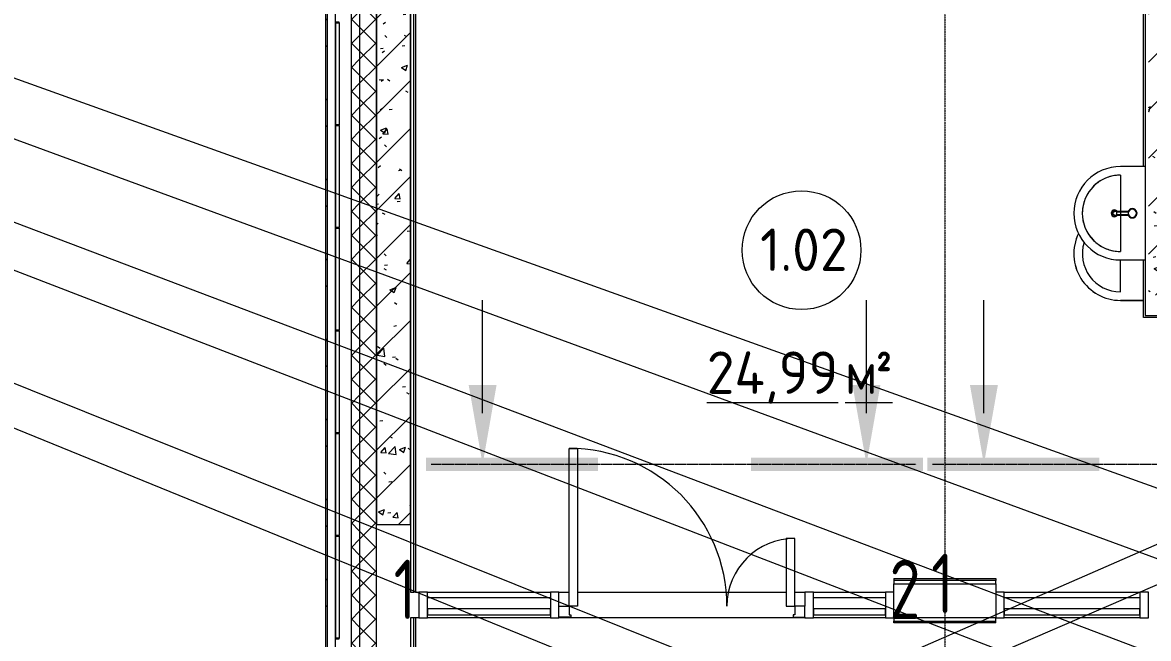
# Model space of a CAD drawing. Header units: millimetres. Extents: x -584918 to 2941280, y 3000189 to 4229862.
# Drawn here: x 165646 to 172282, y 3663408 to 3667038 of the extents above; entities that cross this region are included whole.
import ezdxf

# ---------------------------------------------------------------- set-up
doc = ezdxf.new("R2010")
doc.units = ezdxf.units.MM
doc.linetypes.add('ASVP_Линия разреза', pattern=[20, 0, -10, 0, -10])
doc.linetypes.add('ASVP_Осевая', pattern=[14, 10, -2, 0, -2])
for name, color, linetype, lineweight in [('Витраж', 7, 'Continuous', 0), ('Двери', 7, 'Continuous', 0), ('Линии', 7, 'Continuous', 0), ('Марки помещений', 7, 'Continuous', 0), ('Панели витража', 7, 'Continuous', 0), ('Перекрытие', 7, 'Continuous', 0), ('Разрезы', 7, 'Continuous', 0), ('Сантехника', 7, 'Continuous', 0), ('Стены', 7, 'Continuous', 0), ('Стены внутренние', 7, 'Continuous', 0), ('Стены наружные', 7, 'Continuous', 0), ('Стены несущие', 7, 'Continuous', 0), ('Стены отделка', 7, 'Continuous', 0), ('Стены перегородки', 7, 'Continuous', 0), ('Стены штриховка', 7, 'Continuous', 0), ('экспертиза ДУ', 1, 'Continuous', 0), ('экспертиза условные обозначения', 1, 'Continuous', 0)]:
    doc.layers.add(name, color=color, linetype=linetype, lineweight=lineweight)
doc.styles.add('GOST Common_2', font='', dxfattribs={"height": 500})
doc.styles.add('GOST Common_3', font='', dxfattribs={"width": 0.9, "height": 500})
doc.styles.add('GOST Common_4', font='', dxfattribs={"width": 0.8, "height": 700})
doc.styles.get('GOST Common_2').set_extended_font_data('GOST Common')
doc.styles.get('GOST Common_3').set_extended_font_data('GOST Common')
doc.styles.get('GOST Common_4').set_extended_font_data('GOST Common')
pattern_1 = [(45, (192051.36, 3643581.32), (-141.4214, 141.4214), [])]
pattern_2 = [(50, (192051.36, 3643581.32), (364.368, -31.8783), [38.1, -419.1]), (355, (192051.36, 3643581.3), (-70.486, 382.1133), [30.48, -335.28]), (100.451, (192081.73, 3643578.66), (293.885, 350.2334), [32.38, -356.18]), (46.184, (192051.36, 3643682.9), (542.1585, -84.086), [57.15, -628.65]), (96.636, (192096.54, 3643675.9), (474.805, 494.8554), [48.57, -534.27]), (351.184, (192051.36, 3643682.9), (474.81, 494.85), [45.72, -502.92]), (21, (192102.16, 3643657.52), (303.2285, -204.5305), [38.1, -419.1]), (326, (192102.16, 3643657.5), (123.604, 368.376), [30.48, -335.28]), (71.451, (192127.43, 3643640.47), (426.834, 163.8427), [32.38, -356.18]), (37.5, (192051.36, 3643581.32), (6.17665, 169.11015), [16.764, -314.452, 16.764, -323.596, -336.55]), (37.5, (192051.36, 3643581.32), (6.17665, 169.11015), [-671.576, 16.764, -319.786]), (7.5, (192051.36, 3643581.32), (133.6389, 200.3615), [16.764, -177.292, 16.764, -306.832, -128.27]), (7.5, (192051.36, 3643581.32), (133.6389, 200.3615), [-517.652, 16.764, -111.506]), (327.5, (191938.08, 3643581.32), (271.1818, -11.45836), [16.764, -110.236, 16.764, -379.476, -525.78]), (327.5, (191938.08, 3643581.32), (271.1818, -11.45836), [-523.24, 16.764, -509.016]), (317.5, (191887.28, 3643581.32), (296.2585, 50.8528), [16.764, -148.336, 16.764, -246.38, -373.38]), (317.5, (191887.28, 3643581.32), (296.2585, 50.8528), [-428.244, 16.764, -356.616])]
pattern_3 = [(45, (192051.36, 3643581.32), (-70.71068, 70.71068), []), (135, (192051.36, 3643581.32), (-70.71068, -70.71068), [])]

# ---------------------------------------------------------------- blocks, each defined once
blk = doc.blocks.new('ADSK_Умывальник_Полукруглый_Керамический_ГОСТ30493-96 - 2-ой величины-V127-АР Этаж 01')
at = {"layer": 'Сантехника', "color": 9, "true_color": 0xe1b7aa}
for p, q in [((-19789.1, 22607.4), (-19934.1, 22607.4)), ((-19934.1, 22557.4), (-19934.1, 22342.3)), ((-19934.1, 22322.4), (-19934.1, 22107.4)), ((-19934.1, 22057.4), (-19789.1, 22057.4))]:
    blk.add_line(p, q, dxfattribs=at)
at = {"layer": 'Сантехника', "color": 9, "true_color": 0xe1b7aa, "flags": 128}
blk.add_lwpolyline([(-19934.1, 22557.4), (-19943.1, 22557.2), (-19952.1, 22556.6), (-19961, 22555.8), (-19969.9, 22554.5), (-19978.8, 22552.9), (-19987.6, 22550.9), (-19996.3, 22548.6), (-20004.9, 22545.9), (-20013.4, 22542.9), (-20021.7, 22539.6), (-20029.9, 22535.9), (-20038, 22531.9), (-20045.9, 22527.6), (-20053.6, 22523), (-20061.1, 22518.1), (-20068.5, 22512.8), (-20075.6, 22507.3), (-20082.5, 22501.5), (-20089.1, 22495.5), (-20095.5, 22489.1), (-20101.6, 22482.5), (-20107.5, 22475.7), (-20113.1, 22468.7), (-20118.4, 22461.4), (-20123.4, 22453.9), (-20128.1, 22446.3), (-20132.5, 22438.4), (-20136.6, 22430.4), (-20140.4, 22422.2), (-20143.8, 22413.9), (-20146.9, 22405.4), (-20149.7, 22396.9), (-20152.1, 22388.2), (-20154.1, 22379.4), (-20155.8, 22370.6), (-20157.2, 22361.7), (-20158.2, 22352.8), (-20158.8, 22343.8), (-20159.1, 22334.8), (-20159, 22325.8), (-20158.6, 22316.8), (-20157.8, 22307.8), (-20156.6, 22298.9), (-20155.1, 22290.1), (-20153.2, 22281.2), (-20151, 22272.5), (-20148.4, 22263.9), (-20145.5, 22255.4), (-20142.3, 22247), (-20138.7, 22238.7), (-20134.8, 22230.6), (-20130.6, 22222.7), (-20126, 22214.9), (-20121.2, 22207.3), (-20116, 22200), (-20110.6, 22192.8), (-20104.8, 22185.8), (-20098.9, 22179.1), (-20092.6, 22172.7), (-20086.1, 22166.5), (-20079.3, 22160.5), (-20072.3, 22154.8), (-20065.1, 22149.5), (-20057.7, 22144.4), (-20050.1, 22139.6), (-20042.3, 22135.1), (-20034.3, 22130.9), (-20026.2, 22127.1), (-20017.9, 22123.6), (-20009.5, 22120.4), (-20000.9, 22117.5), (-19992.3, 22115), (-19983.6, 22112.9), (-19974.7, 22111.1), (-19965.9, 22109.6), (-19956.9, 22108.5), (-19948, 22107.8), (-19939, 22107.4), (-19934.1, 22107.4)], dxfattribs=at)
at = {"layer": 'Сантехника', "color": 9, "true_color": 0xe1b7aa}
for centre, radius, start, end in [((-19934.1, 22332.4), 275, 90, 270), ((-19934.1, 22332.4), 225, 90, 270), ((-19969.1, 22332.4), 20, 90, 270), ((-19969.1, 22332.4), 20, 30, 90), ((-19969.1, 22332.4), 20, 270, 330)]:
    blk.add_arc(centre, radius, start, end, dxfattribs=at)
blk = doc.blocks.new('ADSK_Смеситель_ГОСТ25809-96 - Для умывальника_Однорукояточный-V128-АР Этаж 01')
at = {"layer": 'Сантехника', "color": 253, "true_color": 0xaaaaaa}
for p, q in [((-19970.2, 22342.4), (-19974.1, 22342.4)), ((-19974.1, 22322.4), (-19970.2, 22322.4)), ((-19947.5, 22342.4), (-19970.2, 22342.4)), ((-19970.2, 22322.4), (-19947.5, 22322.4)), ((-19934.4, 22338.4), (-19955.1, 22338.4)), ((-19955.1, 22337.4), (-19955.1, 22338.4)), ((-19955.1, 22338.4), (-19955.1, 22337.4)), ((-19955.1, 22327.4), (-19955.1, 22337.4)), ((-19955.1, 22327.4), (-19955.1, 22326.4)), ((-19955.1, 22326.4), (-19955.1, 22327.4)), ((-19955.1, 22326.4), (-19934.4, 22326.4)), ((-19889.8, 22342.4), (-19947.5, 22342.4)), ((-19947.5, 22322.4), (-19889.8, 22322.4)), ((-19888.7, 22338.4), (-19934.4, 22338.4)), ((-19934.4, 22326.4), (-19888.7, 22326.4)), ((-19934.3, 22337.4), (-19934.3, 22327.4))]:
    blk.add_line(p, q, dxfattribs=at)
for radius, start, end in [(27.5, 90, 168.92236), (27.5, 191.0769, 270), (27.5, 135, 168.02326), (27.5, 191.97737, 225), (24.5, 90, 270), (24.5, 165, 169.77016), (24.5, 165, 169.77016), (24.5, 190.22984, 195), (24.5, 190.22984, 195), (27.5, 113.3122, 126.68809), (27.5, 233.31278, 246.68867), (27.5, 90, 108.02305), (27.5, 251.97766, 270), (27.5, 71.97695, 90), (27.5, 270, 90), (24.5, 270, 90), (27.5, 270, 288.02234), (27.5, 53.31191, 66.6878), (27.5, 293.31133, 306.68722), (27.5, 11.97674, 45), (27.5, 315, 348.02263), (27.5, 353.31162, 6.68751)]:
    blk.add_arc((-19864.1, 22332.4), radius, start, end, dxfattribs=at)
for start_param, end_param in [(0, 1.570796), (1.570796, 3.141593)]:
    blk.add_ellipse((-19974.1, 22332.4), major_axis=(0, 10), ratio=0.965926, start_param=start_param, end_param=end_param, dxfattribs=at)
for points, knots in [([(-19977.3, 22332.4), (-19977.3, 22333.2), (-19977.2, 22334.6), (-19976.8, 22336.2), (-19976.4, 22337.4), (-19975.9, 22338.3), (-19975.5, 22339), (-19975.1, 22339.6), (-19974.5, 22340.3), (-19973.9, 22340.9), (-19973.3, 22341.3), (-19972.9, 22341.6), (-19972.5, 22341.8), (-19972.1, 22342), (-19971.6, 22342.2), (-19971.1, 22342.3), (-19970.7, 22342.4), (-19970.4, 22342.4), (-19970.2, 22342.4)], [0, 0, 0, 0, 0.0833333, 0.125, 0.1666667, 0.2083333, 0.2291667, 0.25, 0.2916667, 0.3333333, 0.3541667, 0.375, 0.3958333, 0.4166667, 0.4375, 0.4583333, 0.4791667, 0.5, 0.5, 0.5, 0.5]), ([(-19970.2, 22322.4), (-19970.4, 22322.4), (-19970.7, 22322.4), (-19971.1, 22322.4), (-19971.6, 22322.6), (-19972.1, 22322.7), (-19972.5, 22322.9), (-19972.9, 22323.1), (-19973.3, 22323.4), (-19973.8, 22323.7), (-19974.2, 22324), (-19974.7, 22324.6), (-19975.1, 22325.1), (-19975.5, 22325.8), (-19975.9, 22326.4), (-19976.4, 22327.4), (-19976.8, 22328.5), (-19977.2, 22330.2), (-19977.3, 22331.5), (-19977.3, 22332.4)], [0.5, 0.5, 0.5, 0.5, 0.5208333, 0.5416667, 0.5625, 0.5833333, 0.6041667, 0.625, 0.6458333, 0.6666667, 0.6875, 0.7083333, 0.75, 0.7708333, 0.7916667, 0.8333333, 0.875, 0.9166667, 1, 1, 1, 1]), ([(-19943.8, 22337.4), (-19944.2, 22338.9), (-19945, 22340.8), (-19946.4, 22342.1), (-19947.1, 22342.4), (-19947.5, 22342.4)], [0.1666667, 0.1666667, 0.1666667, 0.1666667, 0.3333333, 0.4166667, 0.5, 0.5, 0.5, 0.5]), ([(-19934.8, 22338.4), (-19934.8, 22338.4), (-19934.8, 22338.3), (-19934.8, 22338.2), (-19934.9, 22338.1), (-19934.9, 22337.8), (-19934.9, 22337.5), (-19934.9, 22337.4)], [0, 0, 0, 0, 0.166667, 0.333333, 0.5, 0.666667, 1, 1, 1, 1]), ([(-19934.4, 22326.4), (-19934.4, 22326.4), (-19934.3, 22326.4), (-19934.3, 22326.5), (-19934.3, 22326.7), (-19934.3, 22326.9), (-19934.3, 22327.2), (-19934.3, 22327.4)], [0, 0, 0, 0, 0.166667, 0.333333, 0.5, 0.666667, 1, 1, 1, 1]), ([(-19887.7, 22339), (-19887.7, 22339), (-19887.7, 22338.8), (-19887.8, 22338.5), (-19888, 22337.8), (-19888.1, 22337.2), (-19888.2, 22336.9)], [0.77430556, 0.77430556, 0.77430556, 0.77430556, 0.78298611, 0.79166667, 0.82638889, 0.86111111, 0.86111111, 0.86111111, 0.86111111]), ([(-19888.2, 22327.8), (-19888.1, 22327.6), (-19888, 22327.1), (-19887.9, 22326.5), (-19887.8, 22326.1), (-19887.7, 22325.9), (-19887.7, 22325.8)], [0.13888889, 0.13888889, 0.13888889, 0.13888889, 0.16666667, 0.19444444, 0.20833333, 0.22222222, 0.22222222, 0.22222222, 0.22222222])]:
    blk.add_open_spline(points, degree=3, knots=knots, dxfattribs=at)
for points in [[(-19947.5, 22322.4), (-19947.1, 22322.4), (-19946.4, 22322.6), (-19945.3, 22323.6), (-19944.4, 22325.2), (-19944, 22326.6), (-19943.8, 22327.4)], [(-19934.9, 22327.4), (-19934.9, 22327.2), (-19934.9, 22326.8), (-19934.8, 22326.5), (-19934.8, 22326.4), (-19934.8, 22326.4)], [(-19934.3, 22337.4), (-19934.3, 22337.5), (-19934.3, 22337.9), (-19934.3, 22338.3), (-19934.3, 22338.4), (-19934.4, 22338.4)], [(-19888.8, 22337.4), (-19889.1, 22335.7), (-19889.5, 22332.4), (-19889.1, 22329), (-19888.8, 22327.4)], [(-19889.2, 22338.3), (-19889.2, 22338.3), (-19889.1, 22338.3), (-19889.1, 22338.4), (-19889.1, 22338.4)], [(-19889.1, 22326.4), (-19889.1, 22326.4), (-19889.1, 22326.4), (-19889.1, 22326.4)], [(-19888.7, 22338.3), (-19888.7, 22338.3), (-19888.7, 22338.2), (-19888.7, 22338.1), (-19888.7, 22337.9), (-19888.8, 22337.6), (-19888.8, 22337.5), (-19888.8, 22337.4)], [(-19888.8, 22327.4), (-19888.8, 22327.3), (-19888.8, 22327.1), (-19888.7, 22326.9), (-19888.7, 22326.7), (-19888.7, 22326.5), (-19888.7, 22326.4), (-19888.7, 22326.4)]]:
    blk.add_open_spline(points, degree=3, dxfattribs=at)
blk = doc.blocks.new('ADSK_СифонБутылочный_ГОСТ23289-94 - Для умывальника_Вертикальный выпуск_DN40-V129-АР Этаж 01')
at = {"layer": 'Сантехника', "color": 253, "true_color": 0xaaaaaa}
for radius, start, end in [(20, 158.285, 163.48759), (20, 158.285, 163.48759), (13.3, 174.08415, 180), (13.3, 180, 259.06209), (13.3, 1.07009, 90)]:
    blk.add_arc((0, 0), radius, start, end, dxfattribs=at)
blk = doc.blocks.new('ВК_Домодедово_rvt-1-АР Этаж 01')
at = {"layer": 'Сантехника', "color": 253, "lineweight": 9, "true_color": 0xaaaaaa}
for name in ['ADSK_Умывальник_Полукруглый_Керамический_ГОСТ30493-96 - 2-ой величины-V127-АР Этаж 01', 'ADSK_Смеситель_ГОСТ25809-96 - Для умывальника_Однорукояточный-V128-АР Этаж 01']:
    blk.add_blockref(name, (0, 0), dxfattribs=at)
at = {"layer": 'Сантехника', "color": 253, "lineweight": 9, "true_color": 0xaaaaaa, "rotation": 48.00000000004227}
blk.add_blockref('ADSK_СифонБутылочный_ГОСТ23289-94 - Для умывальника_Вертикальный выпуск_DN40-V129-АР Этаж 01', (-19969.1, 22332.4), dxfattribs=at)
blk = doc.blocks.new('Прямоугольный импост - 50х150 мм-7546359-АР Этаж 01')
at = {"layer": 'Витраж', "lineweight": 18}
for p, q in [((0, 115), (-50, 115)), ((-50, 115), (-50, -35)), ((0, -35), (0, 115)), ((-50, -35), (0, -35))]:
    blk.add_line(p, q, dxfattribs=at)
blk = doc.blocks.new('ASVP_ДверьАлюминиеваяВитражная_2 полотна - Остекленная Внутренняя-7554606-АР Этаж 01')
at = {"layer": 'Двери', "lineweight": 18}
for p, q in [((-665, 962.5), (-615, 962.5)), ((-665, 32.5), (-665, 962.5)), ((-615, 962.5), (-615, 32.5)), ((665, 432.5), (615, 432.5)), ((615, 432.5), (615, 32.5)), ((665, 32.5), (665, 432.5)), ((-725, 32.5), (-665, 32.5)), ((-725, -32.5), (-725, 32.5)), ((-615, 32.5), (-665, 32.5)), ((-665, 32.5), (-665, -17.5)), ((615, 32.5), (665, 32.5)), ((725, 32.5), (665, 32.5)), ((665, 32.5), (665, -17.5)), ((725, -32.5), (725, 32.5)), ((-655, -32.5), (-725, -32.5)), ((-665, -17.5), (-655, -17.5)), ((-655, -17.5), (-655, -32.5)), ((665, -17.5), (655, -17.5)), ((655, -17.5), (655, -32.5)), ((655, -32.5), (725, -32.5))]:
    blk.add_line(p, q, dxfattribs=at)
at = {"layer": 'Двери'}
for centre, radius, start, end in [((-665, 32.5), 930, 360, 90), ((665, 32.5), 400, 90, 180)]:
    blk.add_arc(centre, radius, start, end, dxfattribs=at)
blk = doc.blocks.new('Системная панель - Cтеклопакет Двухкамерный_36 мм-7755124-АР Этаж 01')
at = {"layer": 'Панели витража', "lineweight": 18}
for p, q in [((400, 18), (-400, 18)), ((-400, 18), (-400, -18)), ((400, -18), (400, 18)), ((-400, -18), (400, -18))]:
    blk.add_line(p, q, dxfattribs=at)
blk = doc.blocks.new('Прямоугольный импост - 50х150 мм-7546361-АР Этаж 01')
at = {"layer": 'Витраж', "lineweight": 18}
for p, q in [((-50, 115), (0, 115)), ((-50, -35), (-50, 115)), ((0, 115), (0, -35)), ((0, -35), (-50, -35))]:
    blk.add_line(p, q, dxfattribs=at)
blk = doc.blocks.new('Прямоугольный импост - 50х120 мм _горизонтальный импост витража_-7755119-АР Этаж 01')
at = {"layer": 'Витраж'}
for p, q in [((-20619.1, 20069.3), (-19819.1, 20069.3)), ((-19819.1, 19949.3), (-20619.1, 19949.3))]:
    blk.add_line(p, q, dxfattribs=at)
blk = doc.blocks.new('Системная панель - Cтеклопакет Двухкамерный_36 мм-7755077-АР Этаж 01')
at = {"layer": 'Панели витража', "lineweight": 18}
for p, q in [((212.5, 18), (-212.5, 18)), ((-212.5, 18), (-212.5, -18)), ((212.5, -18), (212.5, 18)), ((-212.5, -18), (212.5, -18))]:
    blk.add_line(p, q, dxfattribs=at)
blk = doc.blocks.new('Системная панель - Cтеклопакет Двухкамерный_36 мм-7554612-АР Этаж 01')
at = {"layer": 'Панели витража', "lineweight": 18}
for p, q in [((362.5, 18), (-362.5, 18)), ((-362.5, 18), (-362.5, -18)), ((362.5, -18), (362.5, 18)), ((-362.5, -18), (362.5, -18))]:
    blk.add_line(p, q, dxfattribs=at)
blk = doc.blocks.new('Прямоугольный импост - 50х120 мм _горизонтальный импост витража_-7755071-АР Этаж 01')
at = {"layer": 'Витраж'}
for p, q in [((-21744.1, 20069.3), (-21319.1, 20069.3)), ((-21319.1, 19949.3), (-21744.1, 19949.3))]:
    blk.add_line(p, q, dxfattribs=at)
blk = doc.blocks.new('Прямоугольный импост - 50х120 мм _горизонтальный импост витража_-7549941-АР Этаж 01')
at = {"layer": 'Витраж'}
for p, q in [((-24019.1, 20069.3), (-23294.1, 20069.3)), ((-23294.1, 19949.3), (-24019.1, 19949.3))]:
    blk.add_line(p, q, dxfattribs=at)
blk = doc.blocks.new('Прямоугольный импост - 50х150 мм-7554605-АР Этаж 01')
at = {"layer": 'Витраж', "lineweight": 18}
for p, q in [((-25, 115), (25, 115)), ((-25, -35), (-25, 115)), ((25, 115), (25, 32.5)), ((25, -35), (-25, -35)), ((25, -32.5), (25, -35))]:
    blk.add_line(p, q, dxfattribs=at)
blk = doc.blocks.new('Прямоугольный импост - 50х150 мм-V198-АР Этаж 01')
at = {"layer": 'Витраж', "lineweight": 18}
for p, q in [((-25, 115), (25, 115)), ((-25, 32.5), (-25, 115)), ((25, 115), (25, -35)), ((-25, -35), (-25, -32.5)), ((25, -35), (-25, -35))]:
    blk.add_line(p, q, dxfattribs=at)
blk = doc.blocks.new('ASVP_2D_Раковина - Раковина 550х420-V218-АР Этаж 01')
at = {"layer": 'Сантехника'}
for p, q in [((-384.1, 155), (-384.1, 20)), ((-384.1, 20), (-384.1, 155)), ((-334.1, 155), (-146, 155))]:
    blk.add_line(p, q, dxfattribs=at)
for radius, start in [(275, 64.22285), (275, 64.2907), (225, 72.85627)]:
    blk.add_arc((-109.1, 155), radius, start, 180, dxfattribs=at)
blk = doc.blocks.new('Прямоугольный импост - 5х20 мм  _зазор керамогранита цоколя_-7684918-АР Этаж 01')
at = {"layer": 'Витраж'}
for p, q in [((-2.5, -10), (-2.5, 10)), ((-2.5, 10), (2.5, 10)), ((2.5, 10), (2.5, -10)), ((2.5, -10), (-2.5, -10))]:
    blk.add_line(p, q, dxfattribs=at)
blk = doc.blocks.new('ASVP_Марка_Помещение_ДваЗначения - Номер Площадь-685795-АР Этаж 01')
at = {"layer": 'Марки помещений'}
blk.add_circle((0, 0), 3.5, dxfattribs=at)
blk = doc.blocks.new('Разрез - Номер вида сзади_3_5 мм-64069-АР Этаж 01')
at = {"layer": 'Разрезы'}
for points in [[(9.798, 0.404), (9.798, -0.394), (-0.333, -0.394), (-0.333, 0.404)], [(2.176, -4.675), (3, 0), (3.824, -4.675)]]:
    blk.add_hatch(color=256, dxfattribs=at).paths.add_polyline_path(points)
at = {"layer": 'Разрезы', "lineweight": 20}
blk.add_line((3, -3), (3, -9.663), dxfattribs=at)
blk = doc.blocks.new('Разрез - Номер вида спереди_3_5 мм-64067-АР Этаж 01')
at = {"layer": 'Разрезы'}
for points in [[(9.798, 0.404), (9.798, -0.394), (-0.333, -0.394), (-0.333, 0.404)], [(2.176, -4.675), (3, 0), (3.824, -4.675)]]:
    blk.add_hatch(color=256, dxfattribs=at).paths.add_polyline_path(points)
at = {"layer": 'Разрезы', "lineweight": 20}
blk.add_line((3, -3), (3, -9.663), dxfattribs=at)

msp = doc.modelspace()

# ---------------------------------------------------------------- hatches: boundary and pattern name
at = {"layer": 'Стены внутренние'}
h = msp.add_hatch(dxfattribs=at)
h.set_pattern_fill('FP_1', color=256, style=0, pattern_type=2)
h.set_pattern_definition(pattern_1)
h.paths.add_polyline_path([(172338.51, 3665430.649), (172382.26, 3665430.649), (172382.26, 3671590.649), (172282.26, 3671590.649), (172282.26, 3665430.649)])
h = msp.add_hatch(dxfattribs=at)
h.set_pattern_fill('FP_2', color=256, style=0, pattern_type=2)
h.set_pattern_definition(pattern_2)
h.paths.add_polyline_path([(172338.51, 3665430.649), (172382.26, 3665430.649), (172382.26, 3671590.649), (172282.26, 3671590.649), (172282.26, 3665430.649)])
at = {"layer": 'Стены наружные'}
h = msp.add_hatch(dxfattribs=at)
h.set_pattern_fill('FP_57', color=256, style=0, pattern_type=2)
h.set_pattern_definition(pattern_3)
h.paths.add_polyline_path([(167717.039, 3656230.649), (167732.26, 3656230.649), (167732.26, 3669480.649), (167632.26, 3669480.649), (167632.26, 3656230.649)])
h.paths.add_polyline_path([(167632.26, 3671280.649), (167732.26, 3671280.649), (167732.26, 3676267.58), (167632.26, 3676019.432), (167632.26, 3672088.135)])
h = msp.add_hatch(dxfattribs=at)
h.set_pattern_fill('FP_57', color=256, style=0, pattern_type=2)
h.set_pattern_definition(pattern_3)
h.paths.add_polyline_path([(167582.26, 3656180.649), (167632.26, 3656180.649), (167632.26, 3669480.649), (167582.26, 3669480.649), (167582.26, 3656186.613)])
h.paths.add_polyline_path([(167582.26, 3671280.649), (167632.26, 3671280.649), (167632.26, 3676153.202), (167582.26, 3676029.128), (167582.26, 3672088.135)])
h = msp.add_hatch(dxfattribs=at)
h.set_pattern_fill('FP_6', color=256, style=0, pattern_type=2)
h.set_pattern_definition([(45, (192051.36, 3643581.3), (-235.7317, 235.7317), []), (45, (192208.5, 3643581.3), (-235.7317, 235.7317), [])])
h.paths.add_polyline_path([(167432.26, 3656030.649), (167440.26, 3656030.649), (167440.26, 3669455.649), (167432.26, 3669455.649), (167432.26, 3656088.649)])
h = msp.add_hatch(dxfattribs=at)
h.set_pattern_fill('FP_1', color=256, style=0, pattern_type=2)
h.set_pattern_definition(pattern_1)
h.paths.add_polyline_path([(167732.26, 3664080.649), (167932.26, 3664080.649), (167932.26, 3668580.649), (167732.26, 3668580.649), (167732.26, 3666305.763)])
h = msp.add_hatch(dxfattribs=at)
h.set_pattern_fill('FP_2', color=256, style=0, pattern_type=2)
h.set_pattern_definition(pattern_2)
h.paths.add_polyline_path([(167732.26, 3664080.649), (167932.26, 3664080.649), (167932.26, 3668580.649), (167732.26, 3668580.649), (167732.26, 3666305.763)])
at = {"layer": 'экспертиза условные обозначения'}
h = msp.add_hatch(dxfattribs=at)
h.set_pattern_fill('GRASS', color=6, scale=24)
h.set_pattern_definition([(90, (167757.9, 3538078.35), (-431.0523, 431.0523), [114.3, -747.8046]), (45, (167757.9, 3538078.35), (-431.0523, 431.0523), [114.3, -495.3]), (135, (167757.9, 3538078.35), (-431.0523, -431.0523), [114.3, -495.3])])
edge = h.paths.add_edge_path()
edge.add_line((171228.802, 3674504.925), (175959.148, 3672598.666))
edge.add_line((175959.148, 3672598.666), (177304.743, 3675937.734))
edge.add_line((177304.743, 3675937.734), (185745.165, 3672536.37))
edge.add_line((185745.165, 3672536.37), (184399.57, 3669197.302))
edge.add_line((184399.57, 3669197.302), (187667.42, 3667880.407))
edge.add_line((187667.42, 3667880.407), (189454.548, 3667160.221))
edge.add_line((189454.548, 3667160.221), (188744.373, 3665397.935))
edge.add_line((188744.373, 3665397.935), (185826.825, 3666573.664))
edge.add_arc((185436.338, 3665596.839), 1051.983, 68.2109102, 179.8403907)
edge.add_line((184384.359, 3665599.769), (184284.359, 3663730.649))
edge.add_line((184284.359, 3663730.649), (181334.359, 3663730.649))
edge.add_line((181334.359, 3663730.649), (181334.359, 3668384.06))
edge.add_line((181334.359, 3668384.06), (172880.972, 3671790.649))
edge.add_line((172880.972, 3671790.649), (170534.359, 3671790.649))
edge.add_line((170534.359, 3671790.649), (170534.359, 3672781.679))
edge.add_line((170534.359, 3672781.679), (171228.802, 3674504.925))

# ---------------------------------------------------------------- linework, layer by layer
at = {"layer": 'Линии', "linetype": 'ASVP_Осевая'}
msp.add_line((171082.26, 3669680.649), (171082.26, 3662680.649), dxfattribs=at)
at = {"layer": 'Перекрытие'}
for p, q in [((167962.26, 3663680.649), (167982.26, 3663680.649)), ((168032.26, 3663680.649), (168757.26, 3663680.649)), ((168807.26, 3663680.649), (168867.26, 3663680.649)), ((168917.26, 3663680.649), (170147.26, 3663680.649)), ((170197.26, 3663680.649), (170257.26, 3663680.649)), ((170307.26, 3663680.649), (170732.26, 3663680.649)), ((170782.26, 3663680.649), (170782.26, 3663730.649)), ((171382.26, 3663730.649), (171382.26, 3663680.649)), ((171432.26, 3663680.649), (172232.26, 3663680.649)), ((167982.26, 3663530.649), (167962.26, 3663530.649)), ((170257.26, 3663530.649), (168807.26, 3663530.649))]:
    msp.add_line(p, q, dxfattribs=at)
at = {"layer": 'Разрезы', "linetype": 'ASVP_Линия разреза'}
for p, q in [((168057.477, 3664435.002), (170919.95, 3664435.002)), ((171012.283, 3664435.002), (174178.73, 3664435.002))]:
    msp.add_line(p, q, dxfattribs=at)
at = {"layer": 'Стены'}
for p, q in [((167492.26, 3666435.649), (167492.26, 3667035.649)), ((167512.26, 3667035.649), (167492.26, 3667035.649)), ((167512.26, 3667035.649), (167512.26, 3666435.649)), ((167512.26, 3666435.649), (167492.26, 3666435.649)), ((167492.26, 3665830.649), (167492.26, 3666430.649)), ((167512.26, 3666430.649), (167492.26, 3666430.649)), ((167512.26, 3666430.649), (167512.26, 3665830.649)), ((167512.26, 3665830.649), (167492.26, 3665830.649)), ((167492.26, 3665225.649), (167492.26, 3665825.649)), ((167512.26, 3665825.649), (167492.26, 3665825.649)), ((167512.26, 3665825.649), (167512.26, 3665225.649)), ((167512.26, 3665225.649), (167492.26, 3665225.649)), ((167492.26, 3664620.649), (167492.26, 3665220.649)), ((167512.26, 3665220.649), (167492.26, 3665220.649)), ((167512.26, 3665220.649), (167512.26, 3664620.649)), ((167512.26, 3664620.649), (167492.26, 3664620.649)), ((167492.26, 3664015.649), (167492.26, 3664615.649)), ((167512.26, 3664615.649), (167492.26, 3664615.649)), ((167512.26, 3664615.649), (167512.26, 3664015.649)), ((167512.26, 3664015.649), (167492.26, 3664015.649)), ((167492.26, 3663410.649), (167492.26, 3664010.649)), ((167512.26, 3664010.649), (167492.26, 3664010.649)), ((167512.26, 3664010.649), (167512.26, 3663410.649)), ((167512.26, 3663410.649), (167492.26, 3663410.649))]:
    msp.add_line(p, q, dxfattribs=at)
at = {"layer": 'Стены внутренние'}
for p, q in [((167962.26, 3668900.649), (167962.26, 3663680.649)), ((172252.26, 3666188.685), (172252.26, 3668900.649)), ((172252.26, 3665300.649), (172252.26, 3665638.685)), ((173552.26, 3665300.649), (172252.26, 3665300.649)), ((170782.26, 3663760.649), (171382.26, 3663760.649)), ((170782.26, 3663760.649), (170782.26, 3663750.649)), ((171382.26, 3663760.649), (171382.26, 3663750.649)), ((167962.26, 3663680.649), (167952.26, 3663680.649)), ((167962.26, 3663530.649), (167952.26, 3663530.649)), ((167962.26, 3663530.649), (167962.26, 3656560.649)), ((170782.26, 3663500.649), (170782.26, 3663510.649)), ((171382.26, 3663500.649), (170782.26, 3663500.649)), ((171382.26, 3663500.649), (171382.26, 3663510.649))]:
    msp.add_line(p, q, dxfattribs=at)
at = {"layer": 'Стены несущие'}
for p, q in [((167732.26, 3668580.649), (167732.26, 3664080.649)), ((167932.26, 3664080.649), (167932.26, 3668580.649)), ((167732.26, 3664080.649), (167932.26, 3664080.649))]:
    msp.add_line(p, q, dxfattribs=at)
at = {"layer": 'Стены отделка'}
for p, q in [((167432.26, 3669455.649), (167432.26, 3656030.649)), ((167490.26, 3656088.649), (167490.26, 3669455.649)), ((167932.26, 3668930.649), (167932.26, 3663680.649)), ((167952.26, 3663680.649), (167952.26, 3668910.649)), ((172262.26, 3668910.649), (172262.26, 3665310.649)), ((172262.26, 3665310.649), (173562.26, 3665310.649)), ((171382.26, 3663750.649), (170782.26, 3663750.649)), ((170782.26, 3663750.649), (170782.26, 3663730.649)), ((171382.26, 3663730.649), (171382.26, 3663750.649)), ((167932.26, 3663680.649), (167952.26, 3663680.649)), ((170782.26, 3663730.649), (171382.26, 3663730.649)), ((167932.26, 3663530.649), (167932.26, 3656530.649)), ((167952.26, 3663530.649), (167932.26, 3663530.649)), ((167952.26, 3656550.649), (167952.26, 3663530.649)), ((171382.26, 3663530.649), (170782.26, 3663530.649)), ((170782.26, 3663530.649), (170782.26, 3663510.649)), ((170782.26, 3663510.649), (171382.26, 3663510.649)), ((171382.26, 3663510.649), (171382.26, 3663530.649))]:
    msp.add_line(p, q, dxfattribs=at)
at = {"layer": 'Стены перегородки'}
for p, q in [((167582.26, 3669480.649), (167582.26, 3656180.649)), ((167732.26, 3656330.649), (167732.26, 3669480.649))]:
    msp.add_line(p, q, dxfattribs=at)
at = {"layer": 'Стены штриховка'}
for p, q in [((167440.26, 3669455.649), (167440.26, 3656038.649)), ((167632.26, 3669480.649), (167632.26, 3656230.649))]:
    msp.add_line(p, q, dxfattribs=at)
at = {"layer": 'экспертиза ДУ', "elevation": 0}
for points in [[(123227.279, 3681908.128), (177580.647, 3661952.7)], [(178568.883, 3662056.765), (123227.279, 3681908.128)], [(123227.279, 3681908.128), (184197.126, 3657070.823)]]:
    msp.add_lwpolyline(points, dxfattribs=at)
at = {"layer": 'экспертиза ДУ'}
for points in [[(185031.26, 3657113.588), (123227.279, 3681908.128)], [(123227.279, 3681908.128), (189847.897, 3656232.574)], [(190835.323, 3656300.188), (123227.279, 3681908.128)], [(187297.279, 3670188.128), (128427.279, 3644768.128), (186337.279, 3670088.128)]]:
    msp.add_lwpolyline(points, dxfattribs=at)

# ---------------------------------------------------------------- block references
msp.add_blockref('ВК_Домодедово_rvt-1-АР Этаж 01', (192051.361, 3643581.316))
at = {"layer": 'Витраж', "extrusion": (0, 0, -1), "rotation": 270.0000000000001}
for p in [(-167502.26, 3667038.149), (-167502.26, 3666433.149), (-167502.26, 3665828.149), (-167502.26, 3665223.149), (-167502.26, 3664618.149), (-167502.26, 3664013.149), (-167502.26, 3663408.149)]:
    msp.add_blockref('Прямоугольный импост - 5х20 мм  _зазор керамогранита цоколя_-7684918-АР Этаж 01', p, dxfattribs=at)
at = {"layer": 'Витраж', "extrusion": (0, 0, -1)}
for name, p in [('Прямоугольный импост - 50х150 мм-7546361-АР Этаж 01', (-167982.26, 3663565.649)), ('Прямоугольный импост - 50х150 мм-V198-АР Этаж 01', (-168782.26, 3663565.649)), ('Прямоугольный импост - 50х150 мм-7554605-АР Этаж 01', (-170282.26, 3663565.649)), ('Прямоугольный импост - 50х150 мм-7546361-АР Этаж 01', (-171382.26, 3663565.649))]:
    msp.add_blockref(name, p, dxfattribs=at)
at = {"layer": 'Витраж'}
for name, p in [('Прямоугольный импост - 50х150 мм-7546359-АР Этаж 01', (170782.26, 3663565.649)), ('Прямоугольный импост - 50х150 мм-7546359-АР Этаж 01', (172282.26, 3663565.649)), ('Прямоугольный импост - 50х120 мм _горизонтальный импост витража_-7549941-АР Этаж 01', (192051.361, 3643581.316)), ('Прямоугольный импост - 50х120 мм _горизонтальный импост витража_-7755071-АР Этаж 01', (192051.361, 3643581.316)), ('Прямоугольный импост - 50х120 мм _горизонтальный импост витража_-7755119-АР Этаж 01', (192051.361, 3643581.316))]:
    msp.add_blockref(name, p, dxfattribs=at)
at = {"layer": 'Двери'}
msp.add_blockref('ASVP_ДверьАлюминиеваяВитражная_2 полотна - Остекленная Внутренняя-7554606-АР Этаж 01', (169532.26, 3663565.649), dxfattribs=at)
at = {"layer": 'Марки помещений', "xscale": 99.99999999999993, "yscale": 99.99999999999993, "zscale": 99.99999999999993}
msp.add_blockref('ASVP_Марка_Помещение_ДваЗначения - Номер Площадь-685795-АР Этаж 01', (170237.459, 3665696.466), dxfattribs=at)
at = {"layer": 'Панели витража', "rotation": 180}
for name, p in [('Системная панель - Cтеклопакет Двухкамерный_36 мм-7554612-АР Этаж 01', (168394.76, 3663565.649)), ('Системная панель - Cтеклопакет Двухкамерный_36 мм-7755077-АР Этаж 01', (170519.76, 3663565.649)), ('Системная панель - Cтеклопакет Двухкамерный_36 мм-7755124-АР Этаж 01', (171832.26, 3663565.649))]:
    msp.add_blockref(name, p, dxfattribs=at)
at = {"layer": 'Разрезы', "extrusion": (0, 0, -1), "xscale": 99.99999999999993, "yscale": 99.99999999999993, "zscale": 99.99999999999993, "rotation": 180}
for p in [(-168057.477, 3664435.002), (-171012.283, 3664435.002)]:
    msp.add_blockref('Разрез - Номер вида спереди_3_5 мм-64067-АР Этаж 01', p, dxfattribs=at)
at = {"layer": 'Разрезы', "xscale": 99.99999999999993, "yscale": 99.99999999999993, "zscale": 99.99999999999993, "rotation": 180}
msp.add_blockref('Разрез - Номер вида сзади_3_5 мм-64069-АР Этаж 01', (170919.95, 3664435.002), dxfattribs=at)
at = {"layer": 'Сантехника', "rotation": 90.00000000004165}
msp.add_blockref('ASVP_2D_Раковина - Раковина 550х420-V218-АР Этаж 01', (172272.26, 3665784.724), dxfattribs=at)

# ---------------------------------------------------------------- texts
at = {"layer": 'Марки помещений', "char_height": 250, "attachment_point": 1}
for s, insert, width, style in [('1.02', (169992.652, 3665824.191), 606.07575, 'GOST Common_2'), ('\\L24,99 ', (169679.016, 3665099.66), 988.48069, 'GOST Common_2'), ('\\L\\fGOST Common|b0|i0|c238|p34|;\\W.9;\\L²', (170673.187, 3665099.66), 165.94931, 'GOST Common_3'), ('\\L\\fGOST Common|b0|i0|c204|p34|;\\W.9;\\Lм', (170494.594, 3665099.66), 216.45562, 'GOST Common_2')]:
    msp.add_mtext(s, dxfattribs=dict(at, insert=insert, width=width, style=style))
at = {"layer": 'Разрезы', "char_height": 350, "attachment_point": 1, "style": 'GOST Common_4'}
for s, insert, width in [('\\fGOST Common|b0|i0|c204|p34|;\\W.8;1', (167832.678, 3663872.509), 166.751), ('\\fGOST Common|b0|i0|c204|p34|;\\W.8;2', (170755.884, 3663872.509), 243.713), ('\\fGOST Common|b0|i0|c204|p34|;\\W.8;1', (171001.549, 3663907.308), 166.751)]:
    msp.add_mtext(s, dxfattribs=dict(at, insert=insert, width=width))

doc.saveas('drawing.dxf')
